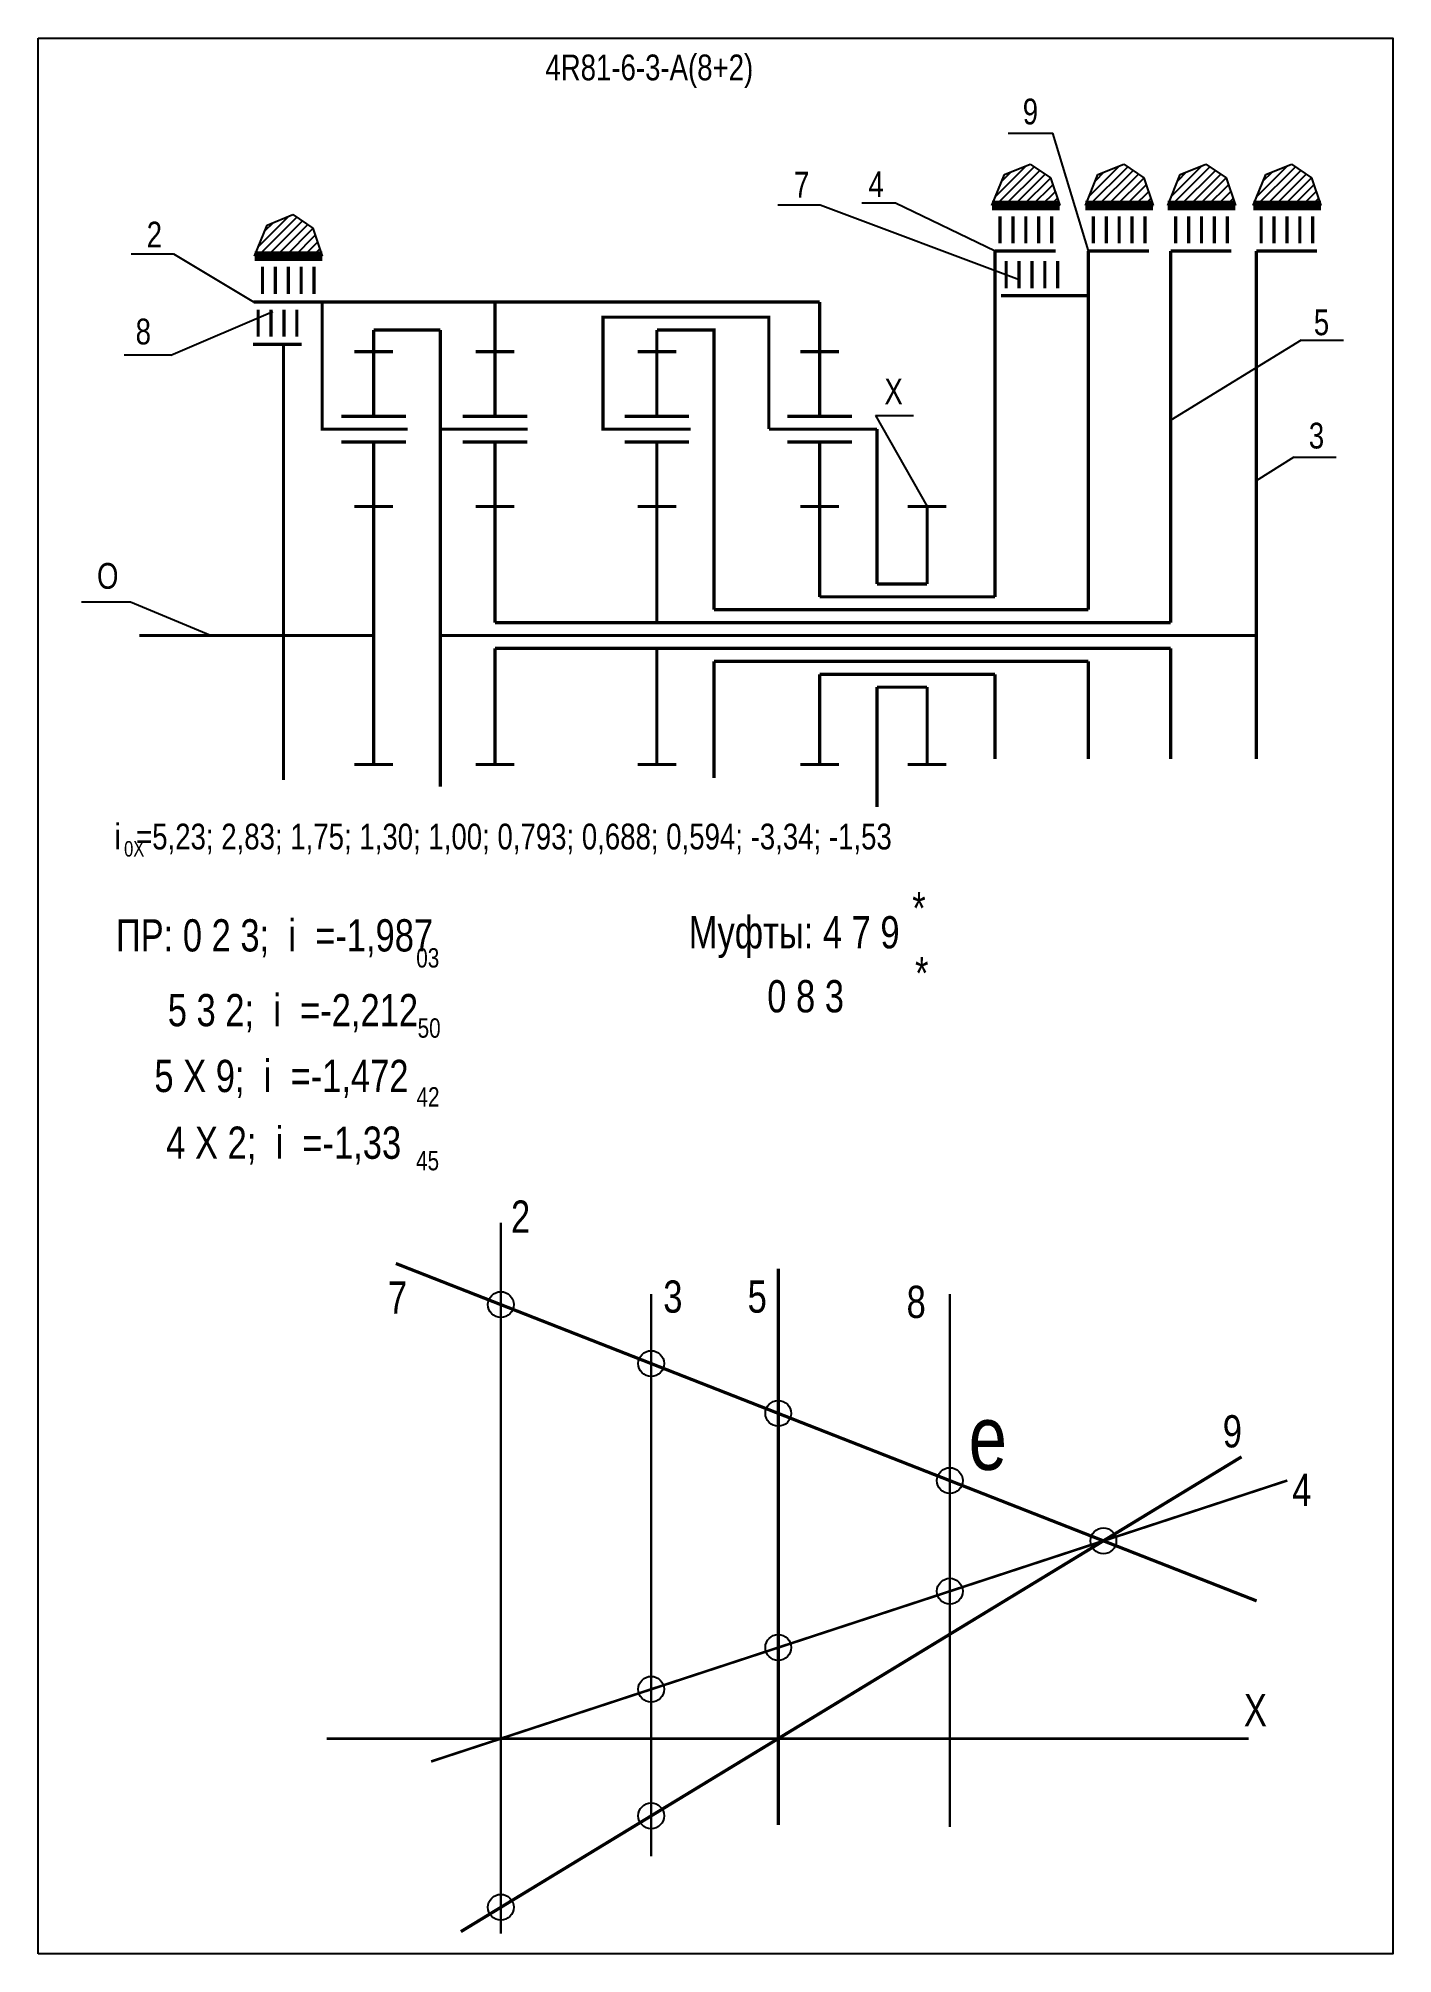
# Model space of a CAD drawing. Extents: x -727 to -142, y 153 to 837.
# Drawn here: x -352.4 to -142.4, y 152.9 to 449.9 of the extents above.
import ezdxf

# ---------------------------------------------------------------- set-up
doc = ezdxf.new("R2010")
doc.units = 0
doc.header["$LTSCALE"] = 15
doc.layers.get('0').update_dxf_attribs({"linetype": 'CONTINUOUS'})
doc.layers.add('DIM', color=92, linetype='CONTINUOUS')
doc.layers.add('MAIN', color=5, linetype='CONTINUOUS')
doc.styles.add('AMK', font='amk.shx', dxfattribs={"width": 0.8})

msp = doc.modelspace()

# ---------------------------------------------------------------- hatches: boundary and pattern name
at = {"layer": 'DIM'}
h = msp.add_hatch(dxfattribs=at)
h.set_pattern_fill('_USER', color=0, angle=45, style=0, pattern_type=0)
h.set_pattern_definition([(45, (47.6843, -1.7795), (-0.7071068, 0.7071068), [])])
h.paths.add_polyline_path([(-202.61, 428.74), (-204.56, 423.92), (-194.06, 423.92), (-195.51, 428.24), (-198.62, 430.36)])
h = msp.add_hatch(dxfattribs=at)
h.set_pattern_fill('_USER', color=0, angle=45, style=0, pattern_type=0)
h.set_pattern_definition([(45, (62.1672, -1.7795), (-0.7071068, 0.7071068), [])])
h.paths.add_polyline_path([(-188.13, 428.74), (-190.07, 423.92), (-179.58, 423.92), (-181.03, 428.24), (-184.14, 430.36)])
h = msp.add_hatch(dxfattribs=at)
h.set_pattern_fill('_USER', color=0, angle=45, style=0, pattern_type=0)
h.set_pattern_definition([(45, (74.9279, -1.7795), (-0.7071068, 0.7071068), [])])
h.paths.add_polyline_path([(-175.37, 428.74), (-177.31, 423.92), (-166.82, 423.92), (-168.26, 428.24), (-171.38, 430.36)])
h = msp.add_hatch(dxfattribs=at)
h.set_pattern_fill('_USER', color=0, angle=45, style=0, pattern_type=0)
h.set_pattern_definition([(45, (88.1816, -1.7795), (-0.7071068, 0.7071068), [])])
h.paths.add_polyline_path([(-162.11, 428.74), (-164.06, 423.92), (-153.56, 423.92), (-155.01, 428.24), (-158.13, 430.36)])
h = msp.add_hatch(dxfattribs=at)
h.set_pattern_fill('_USER', color=0, angle=45, style=0, pattern_type=0)
h.set_pattern_definition([(45, (-66.6615, -9.6081), (-0.7071068, 0.7071068), [])])
h.paths.add_polyline_path([(-316.96, 420.91), (-318.9, 416.09), (-308.41, 416.09), (-309.85, 420.41), (-312.97, 422.53)])

# ---------------------------------------------------------------- linework, layer by layer
at = {"const_width": 0.4}
for points in [[(-280.72, 266.24), (-280.72, 155.96)], [(-257.4, 255.14), (-257.4, 167.94)], [(-211.1, 255.14), (-211.1, 172.49)], [(-291.52, 182.67), (-158.77, 226.24)]]:
    msp.add_lwpolyline(points, dxfattribs=at)
at = {"layer": 'DIM', "color": 0}
for p, q in [((-202.05, 435.14), (-195.14, 435.14)), ((-189.61, 416.9), (-195.14, 435.14)), ((-204.56, 423.92), (-202.61, 428.74)), ((-202.61, 428.74), (-198.62, 430.36)), ((-198.62, 430.36), (-195.51, 428.24)), ((-195.51, 428.24), (-194.06, 423.92)), ((-190.07, 423.92), (-188.13, 428.74)), ((-188.13, 428.74), (-184.14, 430.36)), ((-184.14, 430.36), (-181.03, 428.24)), ((-181.03, 428.24), (-179.58, 423.92)), ((-177.31, 423.92), (-175.37, 428.74)), ((-175.37, 428.74), (-171.38, 430.36)), ((-171.38, 430.36), (-168.26, 428.24)), ((-168.26, 428.24), (-166.82, 423.92)), ((-164.06, 423.92), (-162.11, 428.74)), ((-162.11, 428.74), (-158.13, 430.36)), ((-158.13, 430.36), (-155.01, 428.24)), ((-155.01, 428.24), (-153.56, 423.92)), ((-316.96, 420.91), (-312.97, 422.53)), ((-312.97, 422.53), (-309.85, 420.41)), ((-237.77, 424.05), (-231.2, 424.05)), ((-231.2, 424.05), (-200.37, 412.46)), ((-224.73, 424.37), (-219.54, 424.37)), ((-219.54, 424.37), (-204.09, 416.9)), ((-203.3, 423.73), (-196.39, 423.73)), ((-188.82, 423.73), (-181.91, 423.73)), ((-176.06, 423.73), (-169.15, 423.73)), ((-162.81, 423.73), (-155.89, 423.73)), ((-318.9, 416.09), (-316.96, 420.91)), ((-309.85, 420.41), (-308.41, 416.09)), ((-338.05, 416.45), (-331.49, 416.45)), ((-331.49, 416.45), (-319.06, 408.98)), ((-331.86, 400.71), (-316.07, 407.53)), ((-156.64, 403.08), (-176.85, 390.63)), ((-156.64, 403.08), (-150.08, 403.08)), ((-331.86, 400.71), (-339.12, 400.71)), ((-222.62, 391.39), (-216.71, 391.39)), ((-222.62, 391.39), (-214.62, 377.26)), ((-157.75, 384.93), (-163.59, 381.26)), ((-157.75, 384.93), (-151.18, 384.93)), ((-338.13, 362.44), (-345.73, 362.44)), ((-325.73, 357.26), (-338.13, 362.44))]:
    msp.add_line(p, q, dxfattribs=at)
for points, const_width in [([(-204.09, 363.26), (-204.09, 416.9)], 0.5), ([(-189.61, 361.26), (-189.61, 416.9)], 0.5), ([(-176.85, 359.26), (-176.85, 416.9)], 0.5), ([(-163.59, 357.26), (-163.59, 416.9)], 0.5), ([(-319.06, 408.98), (-308.41, 408.98)], 0.5), ([(-305.48, 389.26), (-308.41, 389.26), (-308.41, 408.98)], 0.5), ([(-308.41, 408.98), (-260.86, 408.98)], 0.5), ([(-267.75, 408.98), (-231.27, 408.98)], 0.5), ([(-290.11, 404.65), (-300.44, 404.65)], 0.5), ([(-290.11, 404.65), (-290.11, 333.84)], 0.5), ([(-261.13, 389.26), (-264.86, 389.26), (-264.86, 406.63), (-239.16, 406.63), (-239.16, 389.26)], 0.5), ([(-256.52, 404.65), (-247.68, 404.65), (-247.68, 361.26)], 0.5), ([(-314.42, 334.87), (-314.42, 402.42)], 0.5), ([(-251.52, 389.26), (-251.27, 389.26)], 0.5), ([(-226.27, 389.26), (-222.39, 389.26)], 0.5), ([(-222.39, 389.26), (-222.39, 365.26)], 0.5), ([(-222.39, 365.26), (-214.62, 365.26)], 0.5), ([(-231.27, 363.26), (-204.09, 363.26)], 0.5), ([(-281.62, 359.26), (-176.85, 359.26)], 0.5), ([(-247.68, 361.26), (-189.61, 361.26)], 0.5), ([(-336.77, 357.26), (-300.44, 357.26)], 0.5), ([(-290.11, 357.26), (-163.59, 357.26)], 0.5), ([(-163.59, 338.13), (-163.59, 357.26)], 0.5), ([(-281.62, 355.26), (-176.85, 355.26)], 0.5), ([(-247.68, 353.26), (-189.61, 353.26)], 0.5), ([(-247.68, 353.26), (-247.68, 335.15)], 0.5), ([(-189.61, 338.13), (-189.61, 353.26)], 0.5), ([(-176.85, 338.13), (-176.85, 355.26)], 0.5), ([(-231.27, 351.26), (-204.09, 351.26)], 0.5), ([(-204.09, 338.13), (-204.09, 351.26)], 0.5), ([(-222.39, 349.26), (-214.62, 349.26)], 0.5), ([(-222.39, 349.26), (-222.39, 330.68)], 0.5), ([(-163.53, 207.57), (-296.99, 259.89)], 0.5), ([(-237.7, 259.11), (-237.7, 172.82)], 0.5), ([(-165.87, 229.91), (-286.91, 156.29)], 0.5), ([(-307.72, 186.22), (-164.75, 186.22)], 0.4)]:
    msp.add_lwpolyline(points, dxfattribs=dict(at, const_width=const_width))
for centre in [(-280.72, 253.51), (-257.4, 244.37), (-237.7, 236.65), (-211.1, 226.22), (-187.29, 216.88), (-211.1, 209.07), (-237.7, 200.34), (-257.4, 193.87), (-257.4, 174.24), (-280.72, 160.06)]:
    msp.add_circle(centre, 2, dxfattribs=at)
at = {"layer": 'MAIN'}
for points in [[(-352.43, 152.87), (-352.43, 449.87)], [(-352.43, 449.87), (-142.43, 449.87), (-142.43, 152.87), (-352.43, 152.87)]]:
    msp.add_lwpolyline(points, dxfattribs=at)
at = {"layer": 'MAIN', "color": 0}
for points, const_width in [([(-204.56, 423.92), (-194.06, 423.92)], 1.5), ([(-195.32, 422.27), (-195.32, 418.07)], 0.5), ([(-190.07, 423.92), (-179.58, 423.92)], 1.5), ([(-180.84, 422.27), (-180.84, 418.07)], 0.5), ([(-177.31, 423.92), (-166.82, 423.92)], 1.5), ([(-168.08, 422.27), (-168.08, 418.07)], 0.5), ([(-164.06, 423.92), (-153.56, 423.92)], 1.5), ([(-154.83, 422.27), (-154.83, 418.07)], 0.5), ([(-318.9, 416.09), (-308.41, 416.09)], 1.5), ([(-204.09, 416.9), (-194.68, 416.9)], 0.5), ([(-189.61, 416.9), (-180.2, 416.9)], 0.5), ([(-176.85, 416.9), (-167.43, 416.9)], 0.5), ([(-163.59, 416.9), (-154.18, 416.9)], 0.5), ([(-309.67, 414.44), (-309.67, 410.24)], 0.5), ([(-194.37, 415.32), (-194.37, 411.12)], 0.5), ([(-203.14, 409.95), (-189.61, 409.95)], 0.5), ([(-281.62, 401.26), (-281.62, 408.98)], 0.5), ([(-231.27, 391.26), (-231.27, 408.98)], 0.5), ([(-300.44, 401.26), (-300.44, 404.65)], 0.5), ([(-256.52, 401.26), (-256.52, 404.65)], 0.5), ([(-319.12, 402.42), (-311.61, 402.42)], 0.5), ([(-300.44, 401.26), (-303.44, 401.26)], 0.5), ([(-300.44, 391.26), (-300.44, 401.26)], 0.5), ([(-300.44, 401.26), (-297.44, 401.26)], 0.5), ([(-281.62, 401.26), (-284.62, 401.26)], 0.5), ([(-281.62, 391.26), (-281.62, 401.26)], 0.5), ([(-281.62, 401.26), (-278.62, 401.26)], 0.5), ([(-256.52, 401.26), (-259.52, 401.26)], 0.5), ([(-256.52, 391.26), (-256.52, 401.26)], 0.5), ([(-256.52, 401.26), (-253.52, 401.26)], 0.5), ([(-231.27, 401.26), (-234.27, 401.26)], 0.5), ([(-231.27, 401.26), (-228.27, 401.26)], 0.5), ([(-295.17, 389.26), (-305.48, 389.26)], 0.5), ([(-276.54, 389.26), (-290.11, 389.26)], 0.5), ([(-251.52, 389.26), (-261.13, 389.26)], 0.5), ([(-226.27, 389.26), (-239.16, 389.26)], 0.5), ([(-300.44, 387.26), (-305.44, 387.26)], 0.5), ([(-300.44, 377.26), (-300.44, 387.26), (-295.44, 387.26)], 0.5), ([(-281.62, 387.26), (-286.62, 387.26)], 0.5), ([(-281.62, 377.26), (-281.62, 387.26), (-276.62, 387.26)], 0.5), ([(-256.52, 387.26), (-261.52, 387.26)], 0.5), ([(-256.52, 377.26), (-256.52, 387.26), (-251.52, 387.26)], 0.5), ([(-231.27, 387.26), (-236.27, 387.26)], 0.5), ([(-231.27, 377.26), (-231.27, 387.26), (-226.27, 387.26)], 0.5), ([(-300.44, 377.26), (-303.44, 377.26)], 0.5), ([(-300.44, 357.26), (-300.44, 377.26)], 0.5), ([(-300.44, 377.26), (-297.44, 377.26)], 0.5), ([(-281.62, 377.26), (-284.62, 377.26)], 0.5), ([(-281.62, 359.26), (-281.62, 377.26)], 0.5), ([(-281.62, 377.26), (-278.62, 377.26)], 0.5), ([(-256.52, 377.26), (-259.52, 377.26)], 0.5), ([(-256.52, 359.26), (-256.52, 377.26)], 0.5), ([(-256.52, 377.26), (-253.52, 377.26)], 0.5), ([(-231.27, 377.26), (-234.27, 377.26)], 0.5), ([(-231.27, 363.26), (-231.27, 377.26)], 0.5), ([(-231.27, 377.26), (-228.27, 377.26)], 0.5), ([(-214.62, 377.26), (-217.62, 377.26)], 0.5), ([(-214.62, 365.26), (-214.62, 377.26)], 0.5), ([(-214.62, 377.26), (-211.62, 377.26)], 0.5), ([(-300.44, 357.26), (-300.44, 337.26)], 0.5), ([(-281.62, 355.26), (-281.62, 337.26)], 0.5), ([(-256.52, 355.26), (-256.52, 337.26)], 0.5), ([(-231.27, 351.26), (-231.27, 337.26)], 0.5), ([(-214.62, 349.26), (-214.62, 337.26)], 0.5), ([(-300.44, 337.26), (-303.44, 337.26)], 0.5), ([(-300.44, 337.26), (-297.44, 337.26)], 0.5), ([(-281.62, 337.26), (-284.62, 337.26)], 0.5), ([(-281.62, 337.26), (-278.62, 337.26)], 0.5), ([(-256.52, 337.26), (-259.52, 337.26)], 0.5), ([(-256.52, 337.26), (-253.52, 337.26)], 0.5), ([(-231.27, 337.26), (-234.27, 337.26)], 0.5), ([(-231.27, 337.26), (-228.27, 337.26)], 0.5), ([(-214.62, 337.26), (-217.62, 337.26)], 0.5), ([(-214.62, 337.26), (-211.62, 337.26)], 0.5)]:
    msp.add_lwpolyline(points, dxfattribs=dict(at, const_width=const_width))
for points in [[(-203.32, 422.27, 0.5, 0.5, 0), (-203.32, 418.07, 0.5, 0.5, 0)], [(-201.32, 422.27, 0.5, 0.5, 0), (-201.32, 418.07, 0.5, 0.5, 0)], [(-199.32, 422.27, 0.5, 0.5, 0), (-199.32, 418.07, 0.5, 0.5, 0)], [(-197.32, 422.27, 0.5, 0.5, 0), (-197.32, 418.07, 0.5, 0.5, 0)], [(-188.84, 422.27, 0.5, 0.5, 0), (-188.84, 418.07, 0.5, 0.5, 0)], [(-186.84, 422.27, 0.5, 0.5, 0), (-186.84, 418.07, 0.5, 0.5, 0)], [(-184.84, 422.27, 0.5, 0.5, 0), (-184.84, 418.07, 0.5, 0.5, 0)], [(-182.84, 422.27, 0.5, 0.5, 0), (-182.84, 418.07, 0.5, 0.5, 0)], [(-176.08, 422.27, 0.5, 0.5, 0), (-176.08, 418.07, 0.5, 0.5, 0)], [(-174.08, 422.27, 0.5, 0.5, 0), (-174.08, 418.07, 0.5, 0.5, 0)], [(-172.08, 422.27, 0.5, 0.5, 0), (-172.08, 418.07, 0.5, 0.5, 0)], [(-170.08, 422.27, 0.5, 0.5, 0), (-170.08, 418.07, 0.5, 0.5, 0)], [(-162.83, 422.27, 0.5, 0.5, 0), (-162.83, 418.07, 0.5, 0.5, 0)], [(-160.83, 422.27, 0.5, 0.5, 0), (-160.83, 418.07, 0.5, 0.5, 0)], [(-158.83, 422.27, 0.5, 0.5, 0), (-158.83, 418.07, 0.5, 0.5, 0)], [(-156.83, 422.27, 0.5, 0.5, 0), (-156.83, 418.07, 0.5, 0.5, 0)], [(-317.67, 414.44, 0.5, 0.5, 0), (-317.67, 410.24, 0.5, 0.5, 0)], [(-315.67, 414.44, 0.5, 0.5, 0), (-315.67, 410.24, 0.5, 0.5, 0)], [(-313.67, 414.44, 0.5, 0.5, 0), (-313.67, 410.24, 0.5, 0.5, 0)], [(-311.67, 414.44, 0.5, 0.5, 0), (-311.67, 410.24, 0.5, 0.5, 0)], [(-202.37, 415.32, 0.5, 0.5, 0), (-202.37, 411.12, 0.5, 0.5, 0)], [(-200.37, 415.32, 0.5, 0.5, 0), (-200.37, 411.12, 0.5, 0.5, 0)], [(-198.37, 415.32, 0.5, 0.5, 0), (-198.37, 411.12, 0.5, 0.5, 0)], [(-196.37, 415.32, 0.5, 0.5, 0), (-196.37, 411.12, 0.5, 0.5, 0)], [(-318.35, 407.79, 0.5, 0.5, 0), (-318.35, 403.59, 0.5, 0.5, 0)], [(-316.35, 407.79, 0.5, 0.5, 0), (-316.35, 403.59, 0.5, 0.5, 0)], [(-314.35, 407.79, 0.5, 0.5, 0), (-314.35, 403.59, 0.5, 0.5, 0)], [(-312.35, 407.79, 0.5, 0.5, 0), (-312.35, 403.59, 0.5, 0.5, 0)], [(-295.44, 391.26, 0.5, 0.5, 0), (-305.44, 391.26, 0.5, 0.5, 0)], [(-276.62, 391.26, 0.5, 0.5, 0), (-286.62, 391.26, 0.5, 0.5, 0)], [(-251.52, 391.26, 0.5, 0.5, 0), (-261.52, 391.26, 0.5, 0.5, 0)], [(-226.27, 391.26, 0.5, 0.5, 0), (-236.27, 391.26, 0.5, 0.5, 0)]]:
    msp.add_lwpolyline(points, format="xyseb", dxfattribs=at)

# ---------------------------------------------------------------- texts
at = {"layer": 'DIM', "color": 0, "style": 'AMK', "width": 0.8}
for s, height, p in [('4R81-6-3-A(8+2)', 4, (-273.81, 443.35)), ('9', 4, (-199.79, 436.52)), ('7', 4, (-235.27, 425.18)), ('4', 4, (-223.71, 425.25)), ('2', 4, (-335.63, 417.43)), ('5', 4, (-154.66, 403.83)), ('8', 4, (-337.34, 402.4)), ('X', 4, (-221.24, 393.11)), ('3', 4, (-155.44, 386.26)), ('O', 4, (-343.33, 364.51)), ('i  =5,23; 2,83; 1,75; 1,30; 1,00; 0,793; 0,688; 0,594; -3,34; -1,53', 4, (-340.6, 324.09)), ('0X', 2.4, (-339.13, 322.99)), ('*', 5, (-216.92, 312.48)), (' ПР: 0 2 3;  i  =-1,987', 5, (-341.89, 308.27)), ('Муфты: 4 7 9', 5, (-251.58, 308.75)), ('03', 3, (-293.83, 305.78)), ('*', 5, (-216.49, 302.41)), ('       0 8 3', 5, (-249.81, 298.83)), ('    5 3 2;  i  =-2,212', 5, (-338.3, 296.68)), ('50', 3, (-293.62, 294.9)), ('     5 X 9;  i  =-1,472', 5, (-341.86, 286.47)), ('42', 3, (-293.79, 284.23)), ('    4 X 2;  i  =-1,33', 5, (-338.54, 276.12)), ('45', 3, (-293.86, 274.34)), ('2', 5, (-279.14, 264.66)), ('7', 5, (-298.21, 252.12)), ('3', 5, (-255.53, 252.26)), ('5', 5, (-242.45, 252.26)), ('8', 5, (-217.8, 251.44)), ('e', 10, (-208.18, 227.89)), ('9', 5, (-168.78, 231.37)), ('4', 5, (-158.02, 222.28)), ('X', 5, (-165.5, 188.14))]:
    msp.add_text(s, height=height, dxfattribs=at).set_placement(p)

doc.saveas('drawing.dxf')
